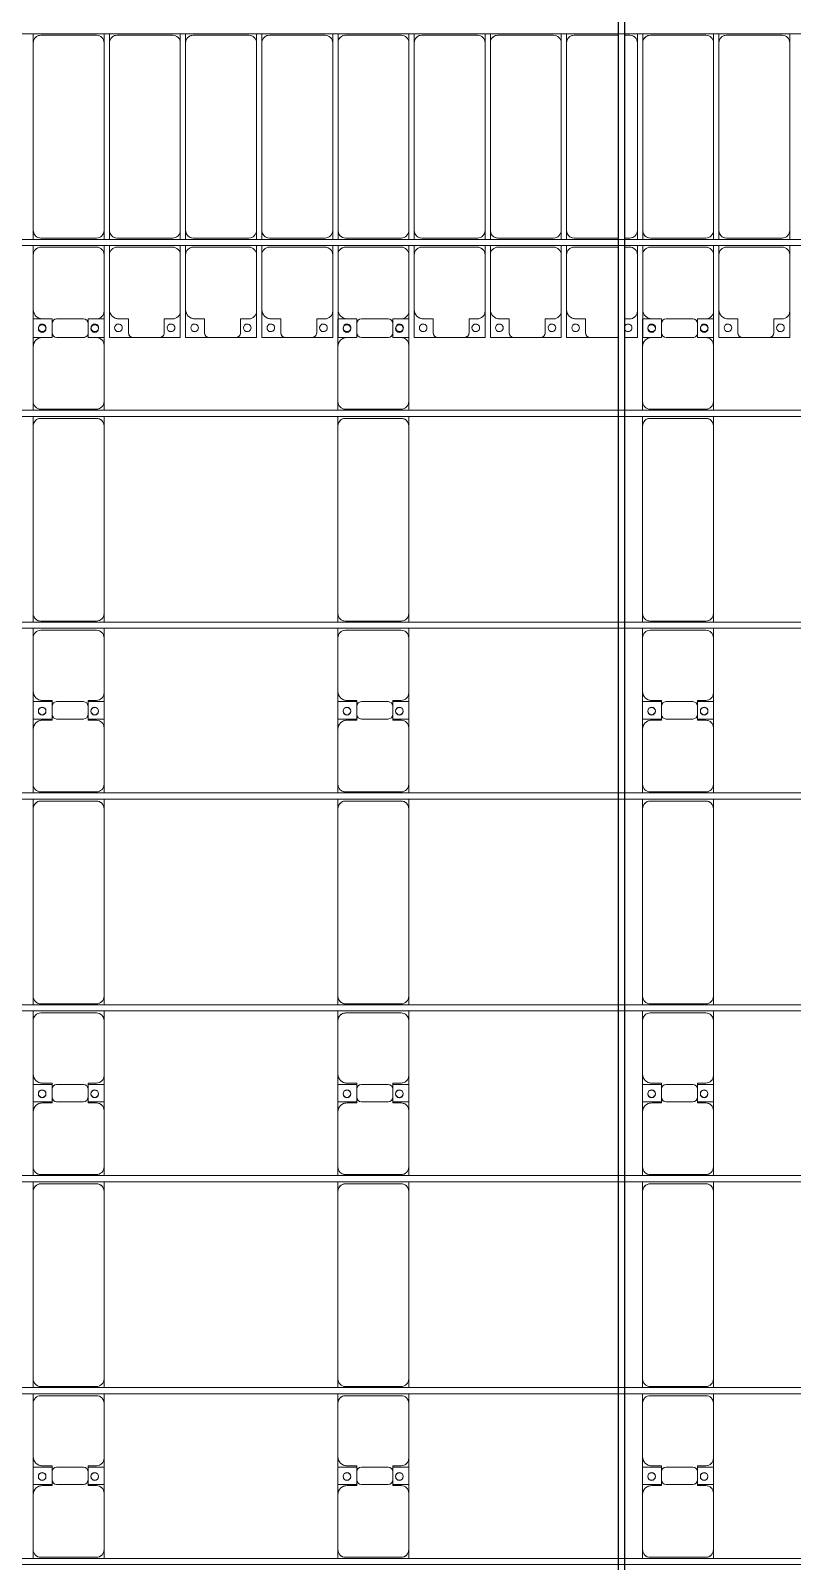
# Model space of a CAD drawing. Header units: millimetres. Extents: x -147246 to 112336, y -213734 to -86506.
# Drawn here: x -84365 to -79365, y -140885 to -130845 of the extents above; entities that cross this region are included whole.
import ezdxf

# ---------------------------------------------------------------- set-up
doc = ezdxf.new("R2010")
doc.units = ezdxf.units.MM
doc.layers.add('A-GENM', color=13, linetype='Continuous', lineweight=9)
doc.layers.add('S-BEAM', color=12, linetype='Continuous', lineweight=9)

# ---------------------------------------------------------------- blocks, each defined once
blk = doc.blocks.new('Dải phao đi lại kèm đỡ invester - DẢI PHAO ĐI LẠI-14853-BỐ TRÍ KHUNG KẾT CẤU BÈ PIN 05')
at = {"layer": 'A-GENM', "color": 7}
for p, q in [((55758, 620), (55758, 681)), ((55758, 620), (55758, -610)), ((56173, 670), (55808, 670)), ((56223, 681), (56223, 620)), ((56223, -610), (56223, 620)), ((56258, 620), (56258, 681)), ((56258, 620), (56258, -610)), ((56673, 670), (56308, 670)), ((56723, 681), (56723, 620)), ((56723, -610), (56723, 620)), ((56758, 620), (56758, 681)), ((56758, 620), (56758, -610)), ((57173, 670), (56808, 670)), ((57223, 681), (57223, 620)), ((57223, -610), (57223, 620)), ((57258, 620), (57258, 681)), ((57258, 620), (57258, -610)), ((57673, 670), (57308, 670)), ((57723, 681), (57723, 620)), ((57723, -610), (57723, 620)), ((57758, 620), (57758, 681)), ((57758, 620), (57758, -610)), ((58173, 670), (57808, 670)), ((58223, 681), (58223, 620)), ((58223, -610), (58223, 620)), ((58258, 620), (58258, 681)), ((58258, 620), (58258, -610)), ((58673, 670), (58308, 670)), ((58723, 681), (58723, 620)), ((58723, -610), (58723, 620)), ((58758, 620), (58758, 681)), ((58758, 620), (58758, -610)), ((59173, 670), (58808, 670)), ((59223, 681), (59223, 620)), ((59223, -610), (59223, 620)), ((59258, 620), (59258, 681)), ((59258, 620), (59258, -610)), ((59600, 670), (59308, 670)), ((59673, 670), (59640, 670)), ((59723, 681), (59723, 620)), ((59723, -610), (59723, 620)), ((59758, 620), (59758, 681)), ((59758, 620), (59758, -610)), ((60173, 670), (59808, 670)), ((60223, 681), (60223, 620)), ((60223, -610), (60223, 620)), ((60258, 620), (60258, 681)), ((60258, 620), (60258, -610)), ((60673, 670), (60308, 670)), ((60723, 681), (60723, 620)), ((60723, -610), (60723, 620)), ((55758, -669), (55758, -610)), ((55808, -660), (56173, -660)), ((56223, -610), (56223, -669)), ((56258, -669), (56258, -610)), ((56308, -660), (56673, -660)), ((56723, -610), (56723, -669)), ((56758, -669), (56758, -610)), ((56808, -660), (57173, -660)), ((57223, -610), (57223, -669)), ((57258, -669), (57258, -610)), ((57308, -660), (57673, -660)), ((57723, -610), (57723, -669)), ((57758, -669), (57758, -610)), ((57808, -660), (58173, -660)), ((58223, -610), (58223, -669)), ((58258, -669), (58258, -610)), ((58308, -660), (58673, -660)), ((58723, -610), (58723, -669)), ((58758, -669), (58758, -610)), ((58808, -660), (59173, -660)), ((59223, -610), (59223, -669)), ((59258, -669), (59258, -610)), ((59308, -660), (59600, -660)), ((59640, -660), (59673, -660)), ((59723, -610), (59723, -669)), ((59758, -669), (59758, -610)), ((59808, -660), (60173, -660)), ((60223, -610), (60223, -669)), ((60258, -669), (60258, -610)), ((60308, -660), (60673, -660)), ((60723, -610), (60723, -669)), ((55758, -770), (55758, -709)), ((55758, -770), (55758, -1130)), ((56173, -720), (55808, -720)), ((56223, -709), (56223, -770)), ((56223, -1140), (56223, -770)), ((56258, -770), (56258, -709)), ((56258, -770), (56258, -1130)), ((56673, -720), (56308, -720)), ((56723, -709), (56723, -770)), ((56723, -1140), (56723, -770)), ((56758, -770), (56758, -709)), ((56758, -770), (56758, -1130)), ((57173, -720), (56808, -720)), ((57223, -709), (57223, -770)), ((57223, -1140), (57223, -770)), ((57258, -770), (57258, -709)), ((57258, -770), (57258, -1130)), ((57673, -720), (57308, -720)), ((57723, -709), (57723, -770)), ((57723, -1140), (57723, -770)), ((57758, -770), (57758, -709)), ((57758, -770), (57758, -1130)), ((58173, -720), (57808, -720)), ((58223, -709), (58223, -770)), ((58223, -1140), (58223, -770)), ((58258, -770), (58258, -709)), ((58258, -770), (58258, -1130)), ((58673, -720), (58308, -720)), ((58723, -709), (58723, -770)), ((58723, -1140), (58723, -770)), ((58758, -770), (58758, -709)), ((58758, -770), (58758, -1130)), ((59173, -720), (58808, -720)), ((59223, -709), (59223, -770)), ((59223, -1140), (59223, -770)), ((59258, -770), (59258, -709)), ((59258, -770), (59258, -1130)), ((59600, -720), (59308, -720)), ((59673, -720), (59640, -720)), ((59723, -709), (59723, -770)), ((59723, -1140), (59723, -770)), ((59758, -770), (59758, -709)), ((59758, -770), (59758, -1130)), ((60173, -720), (59808, -720)), ((60223, -709), (60223, -770)), ((60223, -1140), (60223, -770)), ((60258, -770), (60258, -709)), ((60258, -770), (60258, -1130)), ((60673, -720), (60308, -720)), ((60723, -709), (60723, -770)), ((60723, -1140), (60723, -770)), ((55758, -1312), (55758, -1130)), ((55818, -1190), (55882, -1190)), ((55882, -1190), (55882, -1282)), ((56118, -1282), (56118, -1190)), ((56118, -1190), (56173, -1190)), ((56223, -1140), (56223, -1312)), ((56258, -1312), (56258, -1130)), ((56318, -1190), (56382, -1190)), ((56382, -1190), (56382, -1282)), ((56618, -1282), (56618, -1190)), ((56618, -1190), (56673, -1190)), ((56723, -1140), (56723, -1312)), ((56758, -1312), (56758, -1130)), ((56818, -1190), (56882, -1190)), ((56882, -1190), (56882, -1282)), ((57118, -1282), (57118, -1190)), ((57118, -1190), (57173, -1190)), ((57223, -1140), (57223, -1312)), ((57258, -1312), (57258, -1130)), ((57318, -1190), (57382, -1190)), ((57382, -1190), (57382, -1282)), ((57618, -1282), (57618, -1190)), ((57618, -1190), (57673, -1190)), ((57723, -1140), (57723, -1312)), ((57758, -1312), (57758, -1130)), ((57818, -1190), (57882, -1190)), ((57882, -1190), (57882, -1282)), ((58118, -1282), (58118, -1190)), ((58118, -1190), (58173, -1190)), ((58223, -1140), (58223, -1312)), ((58258, -1312), (58258, -1130)), ((58318, -1190), (58382, -1190)), ((58382, -1190), (58382, -1282)), ((58618, -1282), (58618, -1190)), ((58618, -1190), (58673, -1190)), ((58723, -1140), (58723, -1312)), ((58758, -1312), (58758, -1130)), ((58818, -1190), (58882, -1190)), ((58882, -1190), (58882, -1282)), ((59118, -1282), (59118, -1190)), ((59118, -1190), (59173, -1190)), ((59223, -1140), (59223, -1312)), ((59258, -1312), (59258, -1130)), ((59318, -1190), (59382, -1190)), ((59382, -1190), (59382, -1282)), ((59640, -1190), (59673, -1190)), ((59723, -1140), (59723, -1312)), ((59758, -1312), (59758, -1130)), ((59818, -1190), (59882, -1190)), ((59882, -1190), (59882, -1282)), ((60118, -1282), (60118, -1190)), ((60118, -1190), (60173, -1190)), ((60223, -1140), (60223, -1312)), ((60258, -1312), (60258, -1130)), ((60318, -1190), (60382, -1190)), ((60382, -1190), (60382, -1282)), ((60618, -1282), (60618, -1190)), ((60618, -1190), (60673, -1190)), ((60723, -1140), (60723, -1312)), ((55882, -1312), (55758, -1312)), ((55912, -1312), (56088, -1312)), ((56223, -1312), (56117, -1312)), ((56412, -1312), (56258, -1312)), ((56412, -1312), (56588, -1312)), ((56723, -1312), (56588, -1312)), ((56912, -1312), (56758, -1312)), ((56912, -1312), (57088, -1312)), ((57223, -1312), (57088, -1312)), ((57412, -1312), (57258, -1312)), ((57412, -1312), (57588, -1312)), ((57723, -1312), (57588, -1312)), ((57882, -1312), (57758, -1312)), ((57912, -1312), (58088, -1312)), ((58223, -1312), (58120, -1312)), ((58412, -1312), (58258, -1312)), ((58412, -1312), (58588, -1312)), ((58723, -1312), (58588, -1312)), ((58912, -1312), (58758, -1312)), ((58912, -1312), (59088, -1312)), ((59223, -1312), (59088, -1312)), ((59412, -1312), (59258, -1312)), ((59412, -1312), (59588, -1312)), ((59600, -1312), (59588, -1312)), ((59723, -1312), (59640, -1312)), ((59882, -1312), (59758, -1312)), ((59912, -1312), (60088, -1312)), ((60223, -1312), (60117, -1312)), ((60412, -1312), (60258, -1312)), ((60412, -1312), (60588, -1312)), ((60723, -1312), (60588, -1312))]:
    blk.add_line(p, q, dxfattribs=at)
for centre, radius, start, end in [((55808, 620), 50, 90, 180), ((55808, 620), 50, 90, 165), ((56173, 620), 50, 360, 90), ((56173, 620), 50, 360, 90), ((56308, 620), 50, 90, 180), ((56308, 620), 50, 90, 165), ((56673, 620), 50, 360, 90), ((56673, 620), 50, 360, 90), ((56808, 620), 50, 90, 180), ((56808, 620), 50, 90, 165), ((57173, 620), 50, 0, 90), ((57173, 620), 50, 0, 90), ((57308, 620), 50, 90, 180), ((57308, 620), 50, 90, 165), ((57673, 620), 50, 360, 90), ((57673, 620), 50, 360, 90), ((57808, 620), 50, 90, 180), ((57808, 620), 50, 96.5695, 165), ((58173, 620), 50, 0, 90), ((58173, 620), 50, 0, 90), ((58308, 620), 50, 90, 180), ((58308, 620), 50, 90, 165), ((58673, 620), 50, 0, 90), ((58673, 620), 50, 0, 90), ((58808, 620), 50, 90, 180), ((58808, 620), 50, 90, 165), ((59173, 620), 50, 0, 90), ((59173, 620), 50, 0, 90), ((59308, 620), 50, 90, 180), ((59308, 620), 50, 90, 165), ((59673, 620), 50, 0, 90), ((59673, 620), 50, 49.1087, 90), ((59673, 620), 50, 0, 45), ((59808, 620), 50, 90, 180), ((59808, 620), 50, 90, 165), ((60173, 620), 50, 0, 90), ((60173, 620), 50, 0, 90), ((60308, 620), 50, 90, 180), ((60308, 620), 50, 90, 165), ((60673, 620), 50, 0, 90), ((60673, 620), 50, 0, 90), ((55808, -610), 50, 180, 270), ((55808, -610), 50, 180, 255), ((56173, -610), 50, 270, 360), ((56173, -610), 50, 315, 360), ((56308, -610), 50, 180, 270), ((56308, -610), 50, 180, 255), ((56673, -610), 50, 270, 0), ((56673, -610), 50, 315, 0), ((56808, -610), 50, 180, 270), ((56808, -610), 50, 180, 255), ((57173, -610), 50, 270, 0), ((57173, -610), 50, 315, 0), ((57308, -610), 50, 180, 270), ((57308, -610), 50, 180, 255), ((57673, -610), 50, 270, 0), ((57673, -610), 50, 315, 0), ((57808, -610), 50, 180, 270), ((57808, -610), 50, 180, 255), ((58173, -610), 50, 270, 0), ((58173, -610), 50, 315, 0), ((58308, -610), 50, 180, 270), ((58308, -610), 50, 180, 255), ((58673, -610), 50, 270, 360), ((58673, -610), 50, 315, 360), ((58808, -610), 50, 180, 270), ((58808, -610), 50, 180, 255), ((59173, -610), 50, 270, 0), ((59173, -610), 50, 315, 0), ((59308, -610), 50, 180, 270), ((59308, -610), 50, 180, 255), ((59673, -610), 50, 270, 0), ((59673, -610), 50, 315, 0), ((59808, -610), 50, 180, 270), ((59808, -610), 50, 180, 255), ((60173, -610), 50, 270, 360), ((60173, -610), 50, 315, 360), ((60308, -610), 50, 180, 270), ((60308, -610), 50, 180, 255), ((60673, -610), 50, 270, 0), ((60673, -610), 50, 315, 0), ((55808, -770), 50, 90, 180), ((55808, -770), 50, 90, 135), ((56173, -770), 50, 360, 90), ((56173, -770), 50, 45, 90), ((56308, -770), 50, 90, 180), ((56308, -770), 50, 90, 135), ((56673, -770), 50, 360, 90), ((56673, -770), 50, 45, 90), ((56808, -770), 50, 90, 180), ((56808, -770), 50, 90, 135), ((57173, -770), 50, 0, 90), ((57173, -770), 50, 45, 90), ((57308, -770), 50, 90, 180), ((57308, -770), 50, 90, 135), ((57673, -770), 50, 0, 90), ((57673, -770), 50, 45, 90), ((57808, -770), 50, 90, 180), ((57808, -770), 50, 96.563, 135), ((58173, -770), 50, 360, 90), ((58173, -770), 50, 45, 90), ((58308, -770), 50, 90, 180), ((58308, -770), 50, 90, 135), ((58673, -770), 50, 0, 90), ((58673, -770), 50, 45, 90), ((58808, -770), 50, 90, 180), ((58808, -770), 50, 90, 135), ((59173, -770), 50, 360, 90), ((59173, -770), 50, 45, 90), ((59308, -770), 50, 90, 180), ((59308, -770), 50, 90, 135), ((59673, -770), 50, 360, 90), ((59673, -770), 50, 49.1007, 90), ((59808, -770), 50, 90, 180), ((59808, -770), 50, 90, 135), ((60173, -770), 50, 0, 90), ((60173, -770), 50, 45, 90), ((60308, -770), 50, 90, 180), ((60308, -770), 50, 90, 135), ((60673, -770), 50, 0, 90), ((60673, -770), 50, 45, 90), ((55818, -1130), 60, 180, 270), ((55818, -1130), 60, 240, 270), ((56173, -1140), 50, 270, 360), ((56173, -1140), 50, 270, 315), ((56318, -1130), 60, 180, 270), ((56318, -1130), 60, 240, 270), ((56673, -1140), 50, 270, 0), ((56673, -1140), 50, 270, 315), ((56818, -1130), 60, 180, 270), ((56818, -1130), 60, 240, 270), ((57173, -1140), 50, 270, 0), ((57173, -1140), 50, 270, 315), ((57318, -1130), 60, 180, 270), ((57318, -1130), 60, 240, 270), ((57673, -1140), 50, 270, 0), ((57673, -1140), 50, 270, 315), ((57818, -1130), 60, 180, 270), ((57818, -1130), 60, 240, 270), ((58173, -1140), 50, 270, 0), ((58173, -1140), 50, 270, 315), ((58318, -1130), 60, 180, 270), ((58318, -1130), 60, 240, 270), ((58673, -1140), 50, 270, 0), ((58673, -1140), 50, 270, 315), ((58818, -1130), 60, 180, 270), ((58818, -1130), 60, 240, 270), ((59173, -1140), 50, 270, 0), ((59173, -1140), 50, 270, 315), ((59318, -1130), 60, 180, 270), ((59318, -1130), 60, 240, 270), ((59673, -1140), 50, 270, 0), ((59673, -1140), 50, 270, 310.9019), ((59818, -1130), 60, 180, 270), ((59818, -1130), 60, 240, 270), ((60173, -1140), 50, 270, 360), ((60173, -1140), 50, 270, 315), ((60318, -1130), 60, 180, 270), ((60318, -1130), 60, 240, 270), ((60673, -1140), 50, 270, 360), ((60673, -1140), 50, 270, 315), ((55817, -1249), 25, 90, 270), ((55817, -1249), 25, 270, 90), ((55912, -1282), 30, 180, 270), ((56088, -1282), 30, 270, 0), ((56162, -1249), 25, 90, 270), ((56162, -1249), 25, 270, 90), ((56317, -1249), 25, 90, 270), ((56317, -1249), 25, 270, 90), ((56412, -1282), 30, 180, 270), ((56412, -1282), 30, 210, 270), ((56588, -1282), 30, 270, 0), ((56588, -1282), 30, 270, 330), ((56662, -1249), 25, 90, 270), ((56662, -1249), 25, 165, 180), ((56662, -1249), 25, 270, 90), ((56817, -1249), 25, 90, 270), ((56817, -1249), 25, 270, 90), ((56912, -1282), 30, 180, 270), ((56912, -1282), 30, 210, 270), ((57088, -1282), 30, 270, 0), ((57088, -1282), 30, 270, 330), ((57162, -1249), 25, 90, 270), ((57162, -1249), 25, 165, 180), ((57162, -1249), 25, 270, 90), ((57317, -1249), 25, 90, 270), ((57317, -1249), 25, 270, 90), ((57412, -1282), 30, 180, 270), ((57412, -1282), 30, 210, 270), ((57588, -1282), 30, 270, 0), ((57588, -1282), 30, 270, 330), ((57662, -1249), 25, 90, 270), ((57662, -1249), 25, 165, 180), ((57662, -1249), 25, 270, 90), ((57817, -1249), 25, 90, 270), ((57817, -1249), 25, 270, 90), ((57912, -1282), 30, 180, 270), ((58088, -1282), 30, 270, 360), ((58162, -1249), 25, 90, 270), ((58162, -1249), 25, 270, 90), ((58317, -1249), 25, 90, 270), ((58317, -1249), 25, 270, 90), ((58412, -1282), 30, 180, 270), ((58412, -1282), 30, 210, 270), ((58588, -1282), 30, 270, 0), ((58588, -1282), 30, 270, 330), ((58662, -1249), 25, 90, 270), ((58662, -1249), 25, 165, 180), ((58662, -1249), 25, 270, 90), ((58817, -1249), 25, 90, 270), ((58817, -1249), 25, 270, 90), ((58912, -1282), 30, 180, 270), ((58912, -1282), 30, 210, 270), ((59088, -1282), 30, 270, 360), ((59088, -1282), 30, 270, 330), ((59162, -1249), 25, 90, 270), ((59162, -1249), 25, 165, 180), ((59162, -1249), 25, 270, 90), ((59317, -1249), 25, 90, 270), ((59317, -1249), 25, 270, 90), ((59412, -1282), 30, 180, 270), ((59412, -1282), 30, 210, 270), ((59662, -1249), 25, 90, 150), ((59662, -1249), 25, 210, 270), ((59662, -1249), 25, 270, 90), ((59817, -1249), 25, 90, 270), ((59817, -1249), 25, 270, 90), ((59912, -1282), 30, 180, 270), ((60088, -1282), 30, 270, 0), ((60162, -1249), 25, 90, 270), ((60162, -1249), 25, 270, 90), ((60317, -1249), 25, 90, 270), ((60317, -1249), 25, 270, 90), ((60412, -1282), 30, 180, 270), ((60412, -1282), 30, 210, 270), ((60588, -1282), 30, 270, 360), ((60588, -1282), 30, 270, 330), ((60662, -1249), 25, 90, 270), ((60662, -1249), 25, 165, 180), ((60662, -1249), 25, 270, 90), ((59588, -1282), 30, 270, 285), ((59588, -1282), 30, 270, 285)]:
    blk.add_arc(centre, radius, start, end, dxfattribs=at)
blk = doc.blocks.new('Dầm C52 - Dầm C52-18775-BỐ TRÍ KHUNG KẾT CẤU BÈ PIN 05')
at = {"layer": 'S-BEAM', "color": 1}
blk.add_line((-74474, 20), (74474, 20), dxfattribs=at)
blk = doc.blocks.new('Dầm C52 - Dầm C52-18776-BỐ TRÍ KHUNG KẾT CẤU BÈ PIN 05')
at = {"layer": 'S-BEAM', "color": 1}
for p, q in [((-74474, 20), (74474, 20)), ((74474, -20), (-74474, -20))]:
    blk.add_line(p, q, dxfattribs=at)
blk = doc.blocks.new('Dầm C52 - Dầm C52-18777-BỐ TRÍ KHUNG KẾT CẤU BÈ PIN 05')
at = {"layer": 'S-BEAM', "color": 1}
for p, q in [((-74474, 20), (74474, 20)), ((74474, -20), (-74474, -20))]:
    blk.add_line(p, q, dxfattribs=at)
blk = doc.blocks.new('Dầm C52 - Dầm C52-18778-BỐ TRÍ KHUNG KẾT CẤU BÈ PIN 05')
at = {"layer": 'S-BEAM', "color": 1}
for p, q in [((-74474, 20), (74474, 20)), ((74474, -20), (-74474, -20))]:
    blk.add_line(p, q, dxfattribs=at)
blk = doc.blocks.new('Dầm C52 - Dầm C52-18779-BỐ TRÍ KHUNG KẾT CẤU BÈ PIN 05')
at = {"layer": 'S-BEAM', "color": 1}
for p, q in [((-74474, 20), (74474, 20)), ((74474, -20), (-74474, -20))]:
    blk.add_line(p, q, dxfattribs=at)
blk = doc.blocks.new('Dầm C52 - Hộp 40x60-25898-BỐ TRÍ KHUNG KẾT CẤU BÈ PIN 05')
at = {"layer": 'S-BEAM', "color": 3, "lineweight": 25}
for p, q in [((-55982, 20), (55982, 20)), ((55982, -20), (-55982, -20))]:
    blk.add_line(p, q, dxfattribs=at)
blk = doc.blocks.new('Dai phao do pin - DẢI PHAO ĐỠ PIN-V7-BỐ TRÍ KHUNG KẾT CẤU BÈ PIN 05')
at = {"layer": 'A-GENM', "color": 7}
for p, q in [((60953, 242), (61010, 242)), ((61370, 242), (61010, 242)), ((61370, 242), (61552, 242)), ((61438, 242), (61620, 242)), ((61438, 118), (61438, 242)), ((61552, 242), (61552, 118)), ((61970, 242), (61620, 242)), ((61970, 242), (62031, 242)), ((62073, 242), (62130, 242)), ((63360, 242), (62130, 242)), ((63360, 242), (63423, 242)), ((63463, 242), (63520, 242)), ((63880, 242), (63520, 242)), ((63880, 242), (64062, 242)), ((63948, 242), (64130, 242)), ((63948, 118), (63948, 242)), ((64062, 242), (64062, 118)), ((64480, 242), (64130, 242)), ((64480, 242), (64543, 242)), ((64583, 242), (64640, 242)), ((65870, 242), (64640, 242)), ((65870, 242), (65933, 242)), ((65973, 242), (66030, 242)), ((66390, 242), (66030, 242)), ((66390, 242), (66572, 242)), ((66458, 242), (66640, 242)), ((66458, 118), (66458, 242)), ((66572, 242), (66572, 118)), ((66990, 242), (66640, 242)), ((66990, 242), (67053, 242)), ((67093, 242), (67150, 242)), ((68380, 242), (67150, 242)), ((68380, 242), (68443, 242)), ((68483, 242), (68540, 242)), ((68900, 242), (68540, 242)), ((68900, 242), (69082, 242)), ((69082, 242), (69082, 118)), ((60960, 192), (60960, -173)), ((61430, 118), (61430, 182)), ((61522, 118), (61430, 118)), ((61560, 118), (61468, 118)), ((61560, 182), (61560, 118)), ((62020, -173), (62020, 192)), ((62080, 192), (62080, -173)), ((63410, -173), (63410, 192)), ((63470, 192), (63470, -173)), ((63940, 118), (63940, 182)), ((64032, 118), (63940, 118)), ((64070, 118), (63978, 118)), ((64070, 182), (64070, 118)), ((64530, -173), (64530, 192)), ((64590, 192), (64590, -173)), ((65920, -173), (65920, 192)), ((65980, 192), (65980, -173)), ((66450, 118), (66450, 182)), ((66542, 118), (66450, 118)), ((66580, 118), (66488, 118)), ((66580, 182), (66580, 118)), ((67040, -173), (67040, 192)), ((67100, 192), (67100, -173)), ((68430, -173), (68430, 192)), ((68490, 192), (68490, -173)), ((68960, 118), (68960, 182)), ((69052, 118), (68960, 118)), ((61438, 88), (61438, -88)), ((61552, -88), (61552, 88)), ((63948, 88), (63948, -88)), ((64062, -88), (64062, 88)), ((66458, 88), (66458, -88)), ((66572, -88), (66572, 88)), ((69082, -88), (69082, 88)), ((61430, -173), (61430, -118)), ((61430, -118), (61522, -118)), ((61438, -223), (61438, -118)), ((61468, -118), (61560, -118)), ((61552, -118), (61552, -223)), ((61560, -118), (61560, -173)), ((63940, -173), (63940, -118)), ((63940, -118), (64032, -118)), ((63948, -223), (63948, -118)), ((63978, -118), (64070, -118)), ((64062, -118), (64062, -223)), ((64070, -118), (64070, -173)), ((66450, -173), (66450, -118)), ((66450, -118), (66542, -118)), ((66458, -223), (66458, -118)), ((66488, -118), (66580, -118)), ((66572, -118), (66572, -223)), ((66580, -118), (66580, -173)), ((68960, -173), (68960, -118)), ((68960, -118), (69052, -118)), ((69082, -118), (69082, -223)), ((61010, -223), (60953, -223)), ((61010, -223), (61380, -223)), ((61552, -223), (61380, -223)), ((61610, -223), (61438, -223)), ((61610, -223), (61970, -223)), ((62031, -223), (61970, -223)), ((62130, -223), (62073, -223)), ((62130, -223), (63360, -223)), ((63423, -223), (63360, -223)), ((63520, -223), (63463, -223)), ((63520, -223), (63890, -223)), ((64062, -223), (63890, -223)), ((64120, -223), (63948, -223)), ((64120, -223), (64480, -223)), ((64543, -223), (64480, -223)), ((64640, -223), (64583, -223)), ((64640, -223), (65870, -223)), ((65933, -223), (65870, -223)), ((66030, -223), (65973, -223)), ((66030, -223), (66400, -223)), ((66572, -223), (66400, -223)), ((66630, -223), (66458, -223)), ((66630, -223), (66990, -223)), ((67053, -223), (66990, -223)), ((67150, -223), (67093, -223)), ((67150, -223), (68380, -223)), ((68443, -223), (68380, -223)), ((68540, -223), (68483, -223)), ((68540, -223), (68910, -223)), ((69082, -223), (68910, -223))]:
    blk.add_line(p, q, dxfattribs=at)
for centre, radius, start, end in [((61010, 192), 50, 90, 180), ((61010, 192), 50, 135, 180), ((61370, 182), 60, 0, 90), ((61370, 182), 60, 0, 30), ((61489, 183), 25, 360, 180), ((61491, 183), 25, 0, 180), ((61620, 182), 60, 90, 180), ((61620, 182), 60, 150, 180), ((61970, 192), 50, 0, 90), ((61970, 192), 50, 0, 45), ((62130, 192), 50, 90, 180), ((62130, 192), 50, 105, 180), ((63360, 192), 50, 360, 90), ((63360, 192), 50, 15, 90), ((63520, 192), 50, 90, 180), ((63520, 192), 50, 135, 180), ((63880, 182), 60, 0, 90), ((63880, 182), 60, 0, 30), ((63999, 183), 25, 0, 180), ((64001, 183), 25, 0, 180), ((64130, 182), 60, 90, 180), ((64130, 182), 60, 150, 180), ((64480, 192), 50, 0, 90), ((64480, 192), 50, 0, 45), ((64640, 192), 50, 90, 180), ((64640, 192), 50, 105, 180), ((65870, 192), 50, 0, 90), ((65870, 192), 50, 15, 90), ((66030, 192), 50, 90, 180), ((66030, 192), 50, 135, 180), ((66390, 182), 60, 0, 90), ((66390, 182), 60, 0, 30), ((66509, 183), 25, 360, 180), ((66511, 183), 25, 0, 180), ((66640, 182), 60, 90, 180), ((66640, 182), 60, 150, 180), ((66990, 192), 50, 0, 90), ((66990, 192), 50, 0, 45), ((67150, 192), 50, 90, 180), ((67150, 192), 50, 105, 180), ((68380, 192), 50, 360, 90), ((68380, 192), 50, 15, 90), ((68540, 192), 50, 90, 180), ((68540, 192), 50, 135, 180), ((68900, 182), 60, 0, 90), ((68900, 182), 60, 0, 30), ((69019, 183), 25, 0, 180), ((61468, 88), 30, 90, 180), ((61489, 183), 25, 180, 360), ((61491, 183), 25, 180, 0), ((61522, 88), 30, 0, 90), ((63978, 88), 30, 90, 180), ((63999, 183), 25, 180, 0), ((64001, 183), 25, 180, 0), ((64032, 88), 30, 0, 90), ((66488, 88), 30, 90, 180), ((66509, 183), 25, 180, 0), ((66511, 183), 25, 180, 0), ((66542, 88), 30, 0, 90), ((69019, 183), 25, 180, 0), ((69052, 88), 30, 0, 90), ((61468, -88), 30, 180, 270), ((61522, -88), 30, 270, 0), ((63978, -88), 30, 180, 270), ((64032, -88), 30, 270, 0), ((66488, -88), 30, 180, 270), ((66542, -88), 30, 270, 0), ((69052, -88), 30, 270, 0), ((61010, -173), 50, 180, 270), ((61010, -173), 50, 180, 225), ((61380, -173), 50, 270, 0), ((61380, -173), 50, 315, 0), ((61489, -162), 25, 0, 180), ((61489, -162), 25, 180, 360), ((61491, -162), 25, 0, 180), ((61491, -162), 25, 180, 0), ((61610, -173), 50, 180, 270), ((61610, -173), 50, 180, 225), ((61970, -173), 50, 270, 0), ((61970, -173), 50, 315, 0), ((62130, -173), 50, 180, 270), ((62130, -173), 50, 180, 270), ((63360, -173), 50, 270, 360), ((63360, -173), 50, 285, 360), ((63520, -173), 50, 180, 270), ((63520, -173), 50, 180, 225), ((63890, -173), 50, 270, 0), ((63890, -173), 50, 321.8544, 0), ((63999, -162), 25, 0, 180), ((63999, -162), 25, 180, 360), ((64001, -162), 25, 0, 180), ((64001, -162), 25, 180, 360), ((64120, -173), 50, 180, 270), ((64120, -173), 50, 180, 225), ((64480, -173), 50, 270, 0), ((64480, -173), 50, 315, 0), ((64640, -173), 50, 180, 270), ((64640, -173), 50, 180, 270), ((65870, -173), 50, 270, 0), ((65870, -173), 50, 285, 0), ((66030, -173), 50, 180, 270), ((66030, -173), 50, 180, 225), ((66400, -173), 50, 270, 0), ((66400, -173), 50, 315, 0), ((66509, -162), 25, 0, 180), ((66509, -162), 25, 180, 0), ((66511, -162), 25, 0, 180), ((66511, -162), 25, 180, 360), ((66630, -173), 50, 180, 270), ((66630, -173), 50, 180, 225), ((66990, -173), 50, 270, 0), ((66990, -173), 50, 315, 0), ((67150, -173), 50, 180, 270), ((67150, -173), 50, 180, 270), ((68380, -173), 50, 270, 360), ((68380, -173), 50, 285, 360), ((68540, -173), 50, 180, 270), ((68540, -173), 50, 180, 225), ((68910, -173), 50, 270, 360), ((68910, -173), 50, 315, 360), ((69019, -162), 25, 0, 180), ((69019, -162), 25, 180, 0)]:
    blk.add_arc(centre, radius, start, end, dxfattribs=at)
blk = doc.blocks.new('Dai phao do pin - DẢI PHAO ĐỠ PIN-V8-BỐ TRÍ KHUNG KẾT CẤU BÈ PIN 05')
at = {"layer": 'A-GENM', "color": 7}
for p, q in [((60953, 242), (61010, 242)), ((61370, 242), (61010, 242)), ((61370, 242), (61552, 242)), ((61438, 242), (61620, 242)), ((61438, 118), (61438, 242)), ((61552, 242), (61552, 118)), ((61970, 242), (61620, 242)), ((61970, 242), (62031, 242)), ((62073, 242), (62130, 242)), ((63360, 242), (62130, 242)), ((63360, 242), (63423, 242)), ((63463, 242), (63520, 242)), ((63880, 242), (63520, 242)), ((63880, 242), (64062, 242)), ((63948, 242), (64130, 242)), ((63948, 118), (63948, 242)), ((64062, 242), (64062, 118)), ((64480, 242), (64130, 242)), ((64480, 242), (64543, 242)), ((64583, 242), (64640, 242)), ((65870, 242), (64640, 242)), ((65870, 242), (65933, 242)), ((65973, 242), (66030, 242)), ((66390, 242), (66030, 242)), ((66390, 242), (66572, 242)), ((66458, 242), (66640, 242)), ((66458, 118), (66458, 242)), ((66572, 242), (66572, 118)), ((66990, 242), (66640, 242)), ((66990, 242), (67053, 242)), ((67093, 242), (67150, 242)), ((68380, 242), (67150, 242)), ((68380, 242), (68443, 242)), ((68483, 242), (68540, 242)), ((68900, 242), (68540, 242)), ((68900, 242), (69082, 242)), ((69082, 242), (69082, 118)), ((60960, 192), (60960, -173)), ((61430, 118), (61430, 182)), ((61522, 118), (61430, 118)), ((61560, 118), (61468, 118)), ((61560, 182), (61560, 118)), ((62020, -173), (62020, 192)), ((62080, 192), (62080, -173)), ((63410, -173), (63410, 192)), ((63470, 192), (63470, -173)), ((63940, 118), (63940, 182)), ((64032, 118), (63940, 118)), ((64070, 118), (63978, 118)), ((64070, 182), (64070, 118)), ((64530, -173), (64530, 192)), ((64590, 192), (64590, -173)), ((65920, -173), (65920, 192)), ((65980, 192), (65980, -173)), ((66450, 118), (66450, 182)), ((66542, 118), (66450, 118)), ((66580, 118), (66488, 118)), ((66580, 182), (66580, 118)), ((67040, -173), (67040, 192)), ((67100, 192), (67100, -173)), ((68430, -173), (68430, 192)), ((68490, 192), (68490, -173)), ((68960, 118), (68960, 182)), ((69052, 118), (68960, 118)), ((61438, 88), (61438, -88)), ((61552, -88), (61552, 88)), ((63948, 88), (63948, -88)), ((64062, -88), (64062, 88)), ((66458, 88), (66458, -88)), ((66572, -88), (66572, 88)), ((69082, -88), (69082, 88)), ((61430, -173), (61430, -118)), ((61430, -118), (61522, -118)), ((61438, -223), (61438, -118)), ((61468, -118), (61560, -118)), ((61552, -118), (61552, -223)), ((61560, -118), (61560, -173)), ((63940, -173), (63940, -118)), ((63940, -118), (64032, -118)), ((63948, -223), (63948, -118)), ((63978, -118), (64070, -118)), ((64062, -118), (64062, -223)), ((64070, -118), (64070, -173)), ((66450, -173), (66450, -118)), ((66450, -118), (66542, -118)), ((66458, -223), (66458, -118)), ((66488, -118), (66580, -118)), ((66572, -118), (66572, -223)), ((66580, -118), (66580, -173)), ((68960, -173), (68960, -118)), ((68960, -118), (69052, -118)), ((69082, -120), (69082, -223)), ((61010, -223), (60953, -223)), ((61010, -223), (61380, -223)), ((61552, -223), (61380, -223)), ((61610, -223), (61438, -223)), ((61610, -223), (61970, -223)), ((62031, -223), (61970, -223)), ((62130, -223), (62073, -223)), ((62130, -223), (63360, -223)), ((63423, -223), (63360, -223)), ((63520, -223), (63463, -223)), ((63520, -223), (63890, -223)), ((64062, -223), (63890, -223)), ((64120, -223), (63948, -223)), ((64120, -223), (64480, -223)), ((64543, -223), (64480, -223)), ((64640, -223), (64583, -223)), ((64640, -223), (65870, -223)), ((65933, -223), (65870, -223)), ((66030, -223), (65973, -223)), ((66030, -223), (66400, -223)), ((66572, -223), (66400, -223)), ((66630, -223), (66458, -223)), ((66630, -223), (66990, -223)), ((67053, -223), (66990, -223)), ((67150, -223), (67093, -223)), ((67150, -223), (68380, -223)), ((68443, -223), (68380, -223)), ((68540, -223), (68483, -223)), ((68540, -223), (68910, -223)), ((69082, -223), (68910, -223))]:
    blk.add_line(p, q, dxfattribs=at)
for centre, radius, start, end in [((61010, 192), 50, 90, 180), ((61010, 192), 50, 135, 180), ((61370, 182), 60, 0, 90), ((61370, 182), 60, 0, 30), ((61489, 183), 25, 360, 180), ((61491, 183), 25, 0, 180), ((61620, 182), 60, 90, 180), ((61620, 182), 60, 150, 180), ((61970, 192), 50, 0, 90), ((61970, 192), 50, 6.2833, 45), ((62130, 192), 50, 90, 180), ((62130, 192), 50, 105, 180), ((63360, 192), 50, 360, 90), ((63360, 192), 50, 15, 90), ((63520, 192), 50, 90, 180), ((63520, 192), 50, 135, 173.7099), ((63880, 182), 60, 0, 90), ((63880, 182), 60, 0, 30), ((63999, 183), 25, 0, 180), ((64001, 183), 25, 0, 180), ((64130, 182), 60, 90, 180), ((64130, 182), 60, 150, 180), ((64480, 192), 50, 0, 90), ((64480, 192), 50, 6.295, 45), ((64640, 192), 50, 90, 180), ((64640, 192), 50, 105, 173.7047), ((65870, 192), 50, 0, 90), ((65870, 192), 50, 15, 90), ((66030, 192), 50, 90, 180), ((66030, 192), 50, 135, 173.6983), ((66390, 182), 60, 0, 90), ((66390, 182), 60, 0, 30), ((66509, 183), 25, 360, 180), ((66511, 183), 25, 0, 180), ((66640, 182), 60, 90, 180), ((66640, 182), 60, 150, 180), ((66990, 192), 50, 0, 90), ((66990, 192), 50, 0, 45), ((67150, 192), 50, 90, 180), ((67150, 192), 50, 105, 180), ((68380, 192), 50, 360, 90), ((68380, 192), 50, 15, 90), ((68540, 192), 50, 90, 180), ((68540, 192), 50, 135, 180), ((68900, 182), 60, 0, 90), ((68900, 182), 60, 0, 30), ((69019, 183), 25, 0, 180), ((61468, 88), 30, 90, 180), ((61489, 183), 25, 180, 360), ((61491, 183), 25, 180, 0), ((61522, 88), 30, 0, 90), ((63978, 88), 30, 90, 180), ((63999, 183), 25, 180, 0), ((64001, 183), 25, 180, 0), ((64032, 88), 30, 0, 90), ((66488, 88), 30, 90, 180), ((66509, 183), 25, 180, 0), ((66511, 183), 25, 180, 0), ((66542, 88), 30, 0, 90), ((69019, 183), 25, 180, 0), ((69052, 88), 30, 0, 90), ((61468, -88), 30, 180, 270), ((61522, -88), 30, 270, 0), ((63978, -88), 30, 180, 270), ((64032, -88), 30, 270, 0), ((66488, -88), 30, 180, 270), ((66542, -88), 30, 270, 0), ((69052, -88), 30, 270, 0), ((61010, -173), 50, 180, 270), ((61010, -173), 50, 180, 225), ((61380, -173), 50, 270, 0), ((61380, -173), 50, 315, 0), ((61489, -162), 25, 0, 180), ((61489, -162), 25, 180, 360), ((61491, -162), 25, 0, 180), ((61491, -162), 25, 180, 0), ((61610, -173), 50, 180, 270), ((61610, -173), 50, 180, 225), ((61970, -173), 50, 270, 0), ((61970, -173), 50, 315, 0), ((62130, -173), 50, 180, 270), ((62130, -173), 50, 180, 270), ((63360, -173), 50, 270, 360), ((63360, -173), 50, 285, 360), ((63520, -173), 50, 180, 270), ((63520, -173), 50, 180, 225), ((63890, -173), 50, 270, 0), ((63890, -173), 50, 321.8703, 0), ((63999, -162), 25, 0, 180), ((63999, -162), 25, 180, 360), ((64001, -162), 25, 0, 180), ((64001, -162), 25, 180, 360), ((64120, -173), 50, 180, 270), ((64120, -173), 50, 180, 225), ((64480, -173), 50, 270, 0), ((64480, -173), 50, 315, 0), ((64640, -173), 50, 180, 270), ((64640, -173), 50, 180, 270), ((65870, -173), 50, 270, 0), ((65870, -173), 50, 285, 0), ((66030, -173), 50, 180, 270), ((66030, -173), 50, 180, 225), ((66400, -173), 50, 270, 0), ((66400, -173), 50, 315, 0), ((66509, -162), 25, 0, 180), ((66509, -162), 25, 180, 0), ((66511, -162), 25, 0, 180), ((66511, -162), 25, 180, 360), ((66630, -173), 50, 180, 270), ((66630, -173), 50, 180, 225), ((66990, -173), 50, 270, 0), ((66990, -173), 50, 315, 0), ((67150, -173), 50, 180, 270), ((67150, -173), 50, 180, 270), ((68380, -173), 50, 270, 360), ((68380, -173), 50, 285, 360), ((68540, -173), 50, 180, 270), ((68540, -173), 50, 180, 225), ((68910, -173), 50, 270, 360), ((68910, -173), 50, 315, 360), ((69019, -162), 25, 0, 180), ((69019, -162), 25, 180, 0)]:
    blk.add_arc(centre, radius, start, end, dxfattribs=at)
blk = doc.blocks.new('Dai phao do pin - DẢI PHAO ĐỠ PIN-V9-BỐ TRÍ KHUNG KẾT CẤU BÈ PIN 05')
at = {"layer": 'A-GENM', "color": 7}
for p, q in [((60953, 242), (61010, 242)), ((61370, 242), (61010, 242)), ((61370, 242), (61552, 242)), ((61438, 242), (61620, 242)), ((61438, 118), (61438, 242)), ((61552, 242), (61552, 118)), ((61970, 242), (61620, 242)), ((61970, 242), (62031, 242)), ((62073, 242), (62130, 242)), ((63360, 242), (62130, 242)), ((63360, 242), (63423, 242)), ((63463, 242), (63520, 242)), ((63880, 242), (63520, 242)), ((63880, 242), (64062, 242)), ((63948, 242), (64130, 242)), ((63948, 118), (63948, 242)), ((64062, 242), (64062, 118)), ((64480, 242), (64130, 242)), ((64480, 242), (64543, 242)), ((64583, 242), (64640, 242)), ((65870, 242), (64640, 242)), ((65870, 242), (65933, 242)), ((65973, 242), (66030, 242)), ((66390, 242), (66030, 242)), ((66390, 242), (66572, 242)), ((66458, 242), (66640, 242)), ((66458, 118), (66458, 242)), ((66572, 242), (66572, 118)), ((66990, 242), (66640, 242)), ((66990, 242), (67053, 242)), ((67093, 242), (67150, 242)), ((68380, 242), (67150, 242)), ((68380, 242), (68443, 242)), ((68483, 242), (68540, 242)), ((68900, 242), (68540, 242)), ((68900, 242), (69082, 242)), ((69082, 242), (69082, 118)), ((60960, 192), (60960, -173)), ((61430, 118), (61430, 182)), ((61522, 118), (61430, 118)), ((61560, 118), (61468, 118)), ((61560, 182), (61560, 118)), ((62020, -173), (62020, 192)), ((62080, 192), (62080, -173)), ((63410, -173), (63410, 192)), ((63470, 192), (63470, -173)), ((63940, 118), (63940, 182)), ((64032, 118), (63940, 118)), ((64070, 118), (63978, 118)), ((64070, 182), (64070, 118)), ((64530, -173), (64530, 192)), ((64590, 192), (64590, -173)), ((65920, -173), (65920, 192)), ((65980, 192), (65980, -173)), ((66450, 118), (66450, 182)), ((66542, 118), (66450, 118)), ((66580, 118), (66488, 118)), ((66580, 182), (66580, 118)), ((67040, -173), (67040, 192)), ((67100, 192), (67100, -173)), ((68430, -173), (68430, 192)), ((68490, 192), (68490, -173)), ((68960, 118), (68960, 182)), ((69052, 118), (68960, 118)), ((61438, 88), (61438, -88)), ((61552, -88), (61552, 88)), ((63948, 88), (63948, -88)), ((64062, -88), (64062, 88)), ((66458, 88), (66458, -88)), ((66572, -88), (66572, 88)), ((69082, -88), (69082, 88)), ((61430, -173), (61430, -118)), ((61430, -118), (61522, -118)), ((61438, -223), (61438, -118)), ((61468, -118), (61560, -118)), ((61552, -118), (61552, -223)), ((61560, -118), (61560, -173)), ((63940, -173), (63940, -118)), ((63940, -118), (64032, -118)), ((63948, -223), (63948, -118)), ((63978, -118), (64070, -118)), ((64062, -118), (64062, -223)), ((64070, -118), (64070, -173)), ((66450, -173), (66450, -118)), ((66450, -118), (66542, -118)), ((66458, -223), (66458, -118)), ((66488, -118), (66580, -118)), ((66572, -118), (66572, -223)), ((66580, -118), (66580, -173)), ((68960, -173), (68960, -118)), ((68960, -118), (69052, -118)), ((69082, -118), (69082, -223)), ((61010, -223), (60953, -223)), ((61010, -223), (61380, -223)), ((61552, -223), (61380, -223)), ((61610, -223), (61438, -223)), ((61610, -223), (61970, -223)), ((62031, -223), (61970, -223)), ((62130, -223), (62073, -223)), ((62130, -223), (63360, -223)), ((63423, -223), (63360, -223)), ((63520, -223), (63463, -223)), ((63520, -223), (63890, -223)), ((64062, -223), (63890, -223)), ((64120, -223), (63948, -223)), ((64120, -223), (64480, -223)), ((64543, -223), (64480, -223)), ((64640, -223), (64583, -223)), ((64640, -223), (65870, -223)), ((65933, -223), (65870, -223)), ((66030, -223), (65973, -223)), ((66030, -223), (66400, -223)), ((66572, -223), (66400, -223)), ((66630, -223), (66458, -223)), ((66630, -223), (66990, -223)), ((67053, -223), (66990, -223)), ((67150, -223), (67093, -223)), ((67150, -223), (68380, -223)), ((68443, -223), (68380, -223)), ((68540, -223), (68483, -223)), ((68540, -223), (68910, -223)), ((69082, -223), (68910, -223))]:
    blk.add_line(p, q, dxfattribs=at)
for centre, radius, start, end in [((61010, 192), 50, 90, 180), ((61010, 192), 50, 135, 180), ((61370, 182), 60, 0, 90), ((61370, 182), 60, 0, 30), ((61489, 183), 25, 360, 180), ((61491, 183), 25, 0, 180), ((61620, 182), 60, 90, 180), ((61620, 182), 60, 150, 180), ((61970, 192), 50, 0, 90), ((61970, 192), 50, 0, 45), ((62130, 192), 50, 90, 180), ((62130, 192), 50, 105, 180), ((63360, 192), 50, 360, 90), ((63360, 192), 50, 15, 90), ((63520, 192), 50, 90, 180), ((63520, 192), 50, 135, 180), ((63880, 182), 60, 0, 90), ((63880, 182), 60, 0, 30), ((63999, 183), 25, 0, 180), ((64001, 183), 25, 0, 180), ((64130, 182), 60, 90, 180), ((64130, 182), 60, 150, 180), ((64480, 192), 50, 0, 90), ((64480, 192), 50, 0, 45), ((64640, 192), 50, 90, 180), ((64640, 192), 50, 105, 180), ((65870, 192), 50, 0, 90), ((65870, 192), 50, 15, 90), ((66030, 192), 50, 90, 180), ((66030, 192), 50, 135, 180), ((66390, 182), 60, 0, 90), ((66390, 182), 60, 0, 30), ((66509, 183), 25, 360, 180), ((66511, 183), 25, 0, 180), ((66640, 182), 60, 90, 180), ((66640, 182), 60, 150, 180), ((66990, 192), 50, 0, 90), ((66990, 192), 50, 0, 45), ((67150, 192), 50, 90, 180), ((67150, 192), 50, 105, 180), ((68380, 192), 50, 360, 90), ((68380, 192), 50, 15, 90), ((68540, 192), 50, 90, 180), ((68540, 192), 50, 135, 180), ((68900, 182), 60, 0, 90), ((68900, 182), 60, 0, 30), ((69019, 183), 25, 0, 180), ((61468, 88), 30, 90, 180), ((61489, 183), 25, 180, 360), ((61491, 183), 25, 180, 0), ((61522, 88), 30, 0, 90), ((63978, 88), 30, 90, 180), ((63999, 183), 25, 180, 0), ((64001, 183), 25, 180, 0), ((64032, 88), 30, 0, 90), ((66488, 88), 30, 90, 180), ((66509, 183), 25, 180, 0), ((66511, 183), 25, 180, 0), ((66542, 88), 30, 0, 90), ((69019, 183), 25, 180, 0), ((69052, 88), 30, 0, 90), ((61468, -88), 30, 180, 270), ((61522, -88), 30, 270, 0), ((63978, -88), 30, 180, 270), ((64032, -88), 30, 270, 0), ((66488, -88), 30, 180, 270), ((66542, -88), 30, 270, 0), ((69052, -88), 30, 270, 0), ((61010, -173), 50, 180, 270), ((61010, -173), 50, 180, 225), ((61380, -173), 50, 270, 0), ((61380, -173), 50, 315, 0), ((61489, -162), 25, 0, 180), ((61489, -162), 25, 180, 360), ((61491, -162), 25, 0, 180), ((61491, -162), 25, 180, 0), ((61610, -173), 50, 180, 270), ((61610, -173), 50, 180, 225), ((61970, -173), 50, 270, 0), ((61970, -173), 50, 315, 0), ((62130, -173), 50, 180, 270), ((62130, -173), 50, 180, 270), ((63360, -173), 50, 270, 360), ((63360, -173), 50, 285, 360), ((63520, -173), 50, 180, 270), ((63520, -173), 50, 180, 225), ((63890, -173), 50, 270, 0), ((63890, -173), 50, 321.8862, 0), ((63999, -162), 25, 0, 180), ((63999, -162), 25, 180, 360), ((64001, -162), 25, 0, 180), ((64001, -162), 25, 180, 360), ((64120, -173), 50, 180, 270), ((64120, -173), 50, 180, 225), ((64480, -173), 50, 270, 0), ((64480, -173), 50, 315, 0), ((64640, -173), 50, 180, 270), ((64640, -173), 50, 180, 270), ((65870, -173), 50, 270, 0), ((65870, -173), 50, 285, 0), ((66030, -173), 50, 180, 270), ((66030, -173), 50, 180, 225), ((66400, -173), 50, 270, 0), ((66400, -173), 50, 315, 0), ((66509, -162), 25, 0, 180), ((66509, -162), 25, 180, 0), ((66511, -162), 25, 0, 180), ((66511, -162), 25, 180, 360), ((66630, -173), 50, 180, 270), ((66630, -173), 50, 180, 225), ((66990, -173), 50, 270, 0), ((66990, -173), 50, 315, 0), ((67150, -173), 50, 180, 270), ((67150, -173), 50, 180, 270), ((68380, -173), 50, 270, 360), ((68380, -173), 50, 285, 360), ((68540, -173), 50, 180, 270), ((68540, -173), 50, 180, 225), ((68910, -173), 50, 270, 360), ((68910, -173), 50, 315, 360), ((69019, -162), 25, 0, 180), ((69019, -162), 25, 180, 0)]:
    blk.add_arc(centre, radius, start, end, dxfattribs=at)
blk = doc.blocks.new('HOBANMONG_BEPIN 5_rvt-1-BỐ TRÍ KHUNG KẾT CẤU BÈ PIN 05')
at = {"layer": 'A-GENM', "color": 3, "lineweight": 25}
for name, p, rotation in [('Dải phao đi lại kèm đỡ invester - DẢI PHAO ĐI LẠI-14853-BỐ TRÍ KHUNG KẾT CẤU BÈ PIN 05', (-140105, -131545), 359.9997710135151), ('Dai phao do pin - DẢI PHAO ĐỠ PIN-V7-BỐ TRÍ KHUNG KẾT CẤU BÈ PIN 05', (-84106, -201818), 89.99977101252024), ('Dai phao do pin - DẢI PHAO ĐỠ PIN-V8-BỐ TRÍ KHUNG KẾT CẤU BÈ PIN 05', (-82106, -201818), 89.99977101252024), ('Dai phao do pin - DẢI PHAO ĐỠ PIN-V9-BỐ TRÍ KHUNG KẾT CẤU BÈ PIN 05', (-80106, -201818), 89.99977101252024)]:
    blk.add_blockref(name, p, dxfattribs=dict(at, rotation=rotation))
at = {"layer": 'S-BEAM', "color": 3, "lineweight": 25}
for name, p, rotation in [('Dầm C52 - Hộp 40x60-25898-BỐ TRÍ KHUNG KẾT CẤU BÈ PIN 05', (-80486, -148537), 269.9997710125197), ('Dầm C52 - Dầm C52-18775-BỐ TRÍ KHUNG KẾT CẤU BÈ PIN 05', (-66080, -130845), 179.9997710135151), ('Dầm C52 - Dầm C52-18776-BỐ TRÍ KHUNG KẾT CẤU BÈ PIN 05', (-66080, -132235), 179.9997710135151), ('Dầm C52 - Dầm C52-18776-BỐ TRÍ KHUNG KẾT CẤU BÈ PIN 05', (-66080, -133355), 179.9997710135151), ('Dầm C52 - Dầm C52-18777-BỐ TRÍ KHUNG KẾT CẤU BÈ PIN 05', (-66080, -134745), 179.9997710135151), ('Dầm C52 - Dầm C52-18777-BỐ TRÍ KHUNG KẾT CẤU BÈ PIN 05', (-66080, -135865), 179.9997710135151), ('Dầm C52 - Dầm C52-18778-BỐ TRÍ KHUNG KẾT CẤU BÈ PIN 05', (-66080, -137255), 179.9997710135151), ('Dầm C52 - Dầm C52-18778-BỐ TRÍ KHUNG KẾT CẤU BÈ PIN 05', (-66080, -138375), 179.9997710135151), ('Dầm C52 - Dầm C52-18779-BỐ TRÍ KHUNG KẾT CẤU BÈ PIN 05', (-66080, -139765), 179.9997710135151), ('Dầm C52 - Dầm C52-18779-BỐ TRÍ KHUNG KẾT CẤU BÈ PIN 05', (-66080, -140885), 179.9997710135151)]:
    blk.add_blockref(name, p, dxfattribs=dict(at, rotation=rotation))

msp = doc.modelspace()

# ---------------------------------------------------------------- block references
at = {"lineweight": 5}
msp.add_blockref('HOBANMONG_BEPIN 5_rvt-1-BỐ TRÍ KHUNG KẾT CẤU BÈ PIN 05', (0, 0), dxfattribs=at)

doc.saveas('drawing.dxf')
